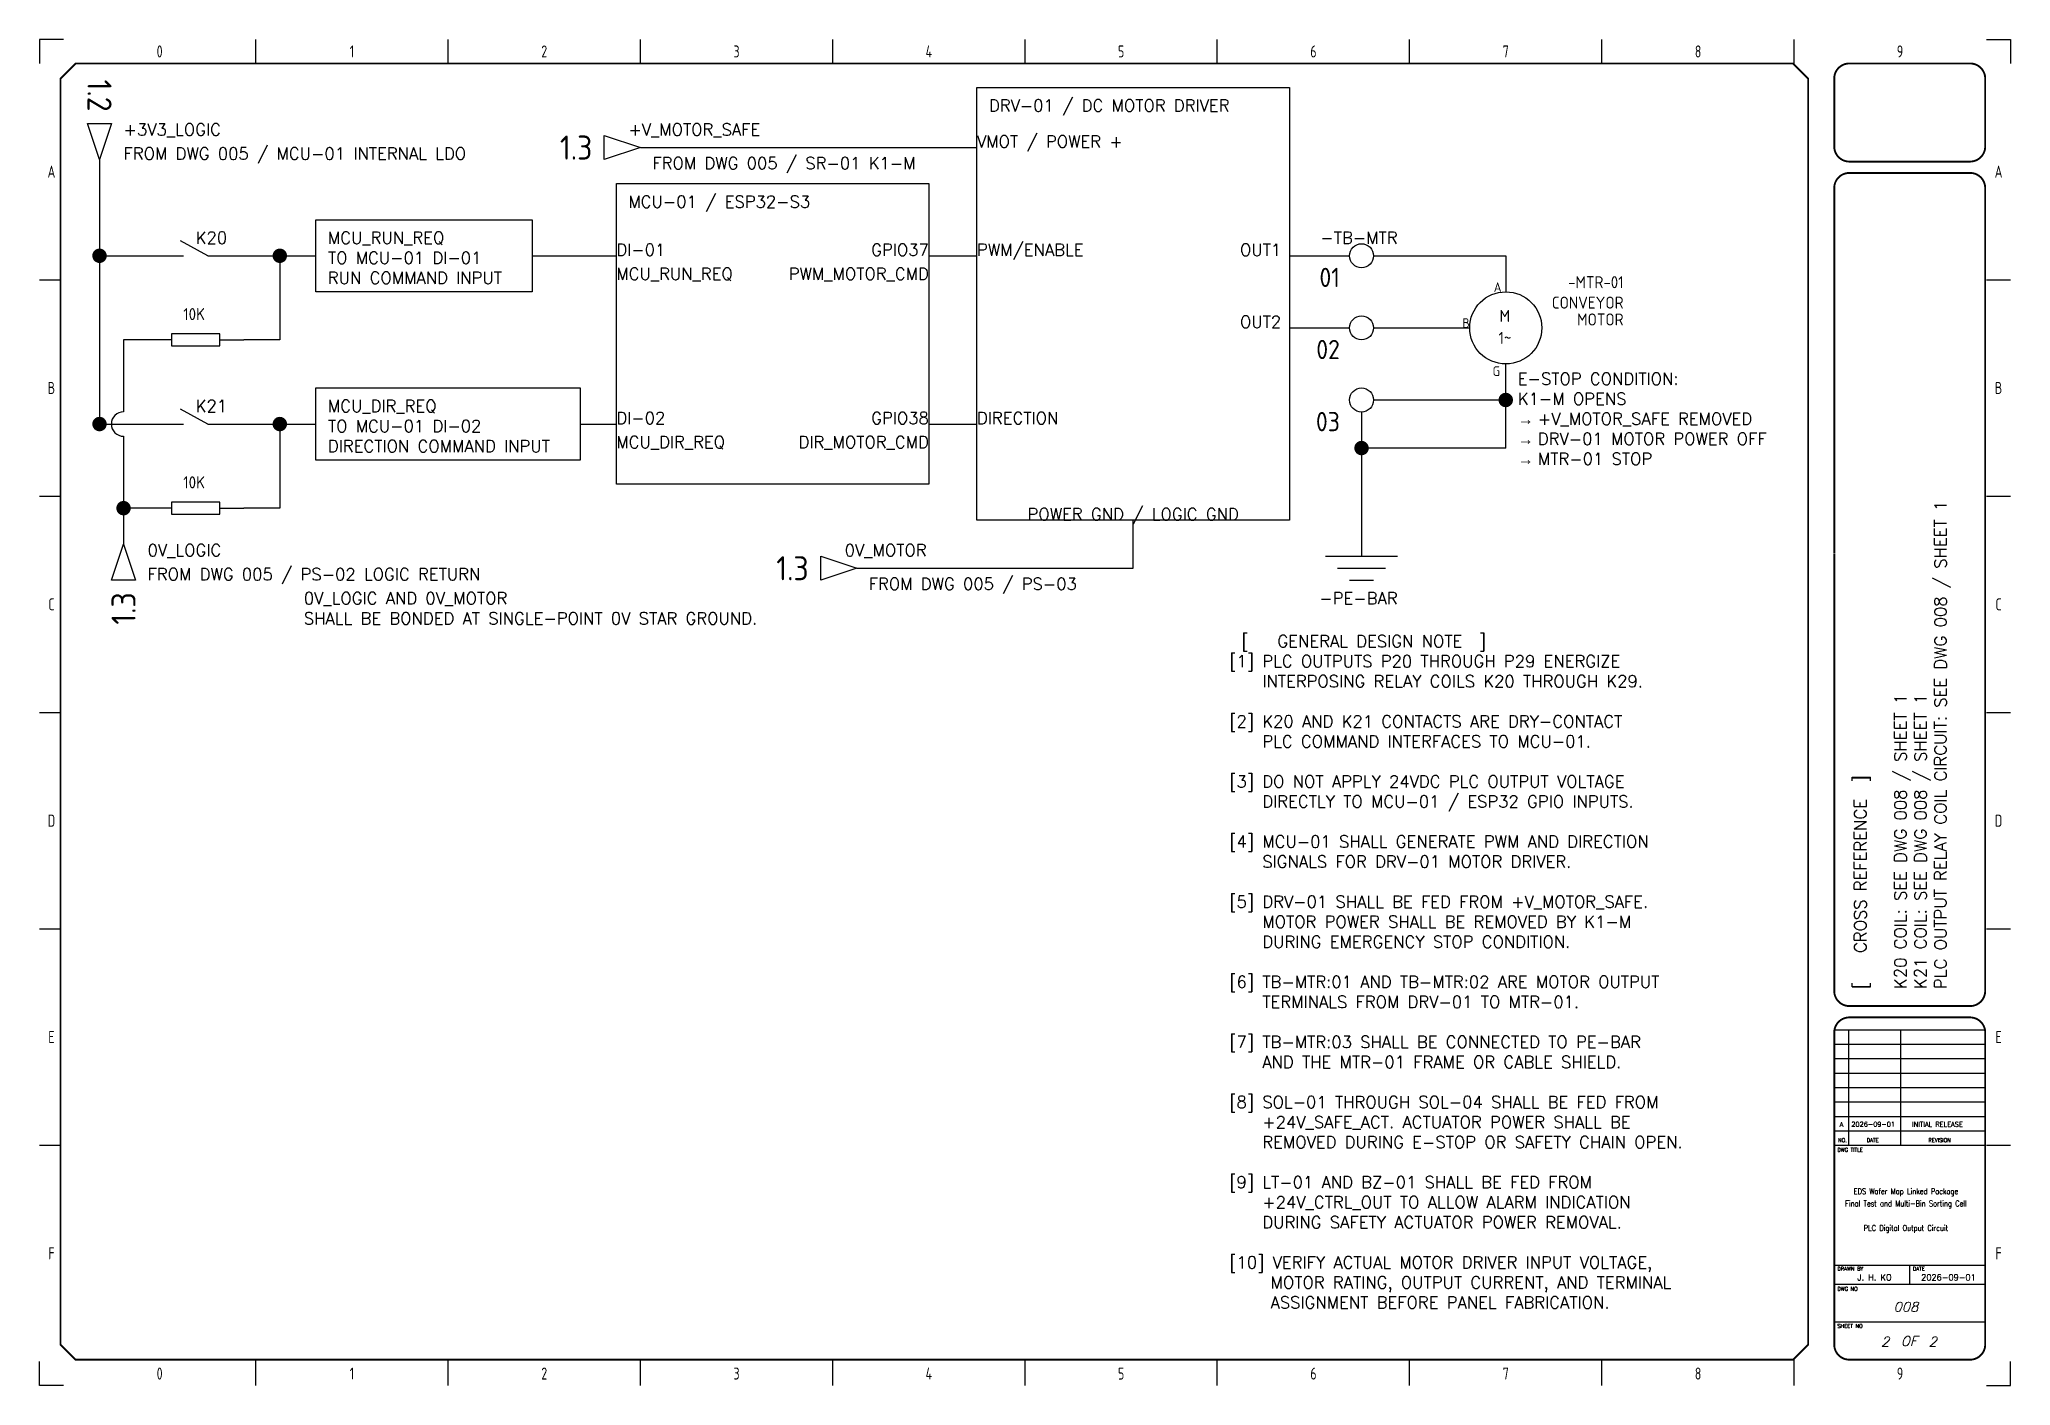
# Model space of a CAD drawing. Extents: x 5 to 415, y 5 to 285.
import ezdxf
from ezdxf.enums import TextEntityAlignment as Align

# ---------------------------------------------------------------- set-up
doc = ezdxf.new("R2010")
doc.units = 0
doc.header["$LTSCALE"] = 10
for name, color, linetype in [('DESC', 7, 'Continuous'), ('MISC', 4, 'Continuous'), ('POWER_0V', 8, 'Continuous'), ('POWER_3V3_LOGIC', 4, 'Continuous'), ('POWER_MOTOR', 2, 'Continuous'), ('SYMS', 7, 'Continuous'), ('TAGS', 4, 'Continuous'), ('TERMS', 3, 'Continuous'), ('TEXT_NOTE', 8, 'Continuous'), ('TEXT_TITLE', 7, 'Continuous'), ('TITLE', 7, 'Continuous'), ('Title blocks', 7, 'Continuous'), ('WIREREF_DEST', 52, 'Continuous'), ('XREF', 7, 'Continuous')]:
    doc.layers.add(name, color=color, linetype=linetype)
doc.styles.add('ISO8', font='ISO8.shx', dxfattribs={"width": 0.8})
doc.styles.add('ITALIC', font='ITALIC')
doc.styles.add('ROMANS', font='romans')
doc.styles.add('WD_IEC', font='ISOCP2.shx', dxfattribs={"width": 0.9, "height": 4})

# ---------------------------------------------------------------- blocks, each defined once
blk = doc.blocks.new('Title_blocks_A3')
at = {"layer": 'TITLE'}
for p, q in [((372.89, 276.86), (372.89, 259.33)), ((378.33, 79), (409.73, 79)), ((381.28, 79), (381.28, 55)), ((392.12, 79), (392.12, 55)), ((378.33, 76), (409.73, 76)), ((378.32, 73), (409.73, 73)), ((378.32, 70), (409.73, 70)), ((378.32, 67), (409.73, 67)), ((378.32, 64), (409.73, 64)), ((378.32, 61), (409.72, 61)), ((378.32, 58), (409.72, 58)), ((378.32, 55), (409.72, 55)), ((372.89, 13.53), (372.89, 37.81)), ((378.32, 30.02), (409.72, 30.02)), ((394.02, 26.1), (394.02, 30.02)), ((378.32, 26.1), (409.72, 26.1)), ((378.32, 18.24), (409.72, 18.24))]:
    blk.add_line(p, q, dxfattribs=at)
at = {"layer": 'TITLE', "const_width": 0.392}
blk.add_lwpolyline([(372.89, 13.53), (372.89, 276.86), (369.75, 280), (12.53, 280), (9.39, 276.86), (9.39, 13.53), (12.53, 10.39), (369.75, 10.39)], close=True, dxfattribs=at)
for points in [[(381.46, 280, 0.414214), (378.32, 276.86, 0.414214)], [(409.72, 276.86, 0.414214), (406.58, 280, 0.414214)], [(378.32, 262.73, 0.414214), (381.46, 259.59, 0.414214)], [(406.58, 259.59, 0.414214), (409.72, 262.73, 0.414214)], [(381.46, 257.23, 0.414214), (378.32, 254.09, 0.414214)], [(409.72, 254.09, 0.414214), (406.58, 257.23, 0.414214)], [(378.32, 87.08, 0.414214), (381.46, 83.94, 0.414214)], [(406.58, 83.94, 0.414214), (409.72, 87.08, 0.414214)], [(381.46, 81.58, 0.414214), (378.32, 78.44, 0.414214)], [(409.72, 78.44, 0.414214), (406.58, 81.58, 0.414214)], [(378.32, 13.53, 0.414214), (381.46, 10.39, 0.414214)], [(406.58, 10.39, 0.414214), (409.72, 13.53, 0.414214)]]:
    blk.add_lwpolyline(points, format="xyb", dxfattribs=at)
for points in [[(406.58, 280), (381.46, 280)], [(378.32, 276.86), (378.32, 262.73)], [(409.72, 276.86), (409.72, 262.73)], [(406.58, 259.59), (381.46, 259.59)], [(378.32, 254.09), (378.32, 178.08)], [(406.58, 257.23), (381.46, 257.23)], [(409.72, 254.09), (409.72, 178.08)], [(381.46, 83.94), (406.58, 83.94)], [(378.32, 78.44), (378.32, 13.53)], [(381.46, 81.58), (406.58, 81.58)], [(409.72, 78.44), (409.72, 13.53)], [(381.46, 10.39), (406.58, 10.39)]]:
    blk.add_lwpolyline(points, dxfattribs=at)
at = {"layer": 'TITLE', "color": 7, "const_width": 0.392}
for points in [[(378.32, 178.03), (378.32, 87.08)], [(409.72, 178.47), (409.72, 87.08)]]:
    blk.add_lwpolyline(points, dxfattribs=at)
at = {"layer": 'Title blocks', "color": 7}
for p, q in [((50, 280), (50, 285)), ((90, 280), (90, 285)), ((130, 280), (130, 285)), ((170, 280), (170, 285)), ((250, 280), (250, 285)), ((290, 280), (290, 285)), ((330, 280), (330, 285)), ((370, 280), (370, 285)), ((5, 235), (9.39, 235)), ((410, 235), (415, 235)), ((5, 190), (9.39, 190)), ((410, 190), (415, 190)), ((5, 100), (9.39, 100)), ((410, 100), (415, 100)), ((5, 55), (9.39, 55)), ((410, 55), (415, 55)), ((50, 5), (50, 10.39)), ((90, 5), (90, 10.39)), ((130, 5), (130, 10.39)), ((170, 5), (170, 10.39)), ((250, 5), (250, 10.39)), ((290, 5), (290, 10.39)), ((330, 5), (330, 10.39)), ((370, 5), (370, 10.64))]:
    blk.add_line(p, q, dxfattribs=at)
at = {"layer": 'Title blocks', "color": 2}
for p, q in [((210, 280), (210, 285)), ((5, 145), (9.39, 145)), ((410, 145), (415, 145)), ((210, 5), (210, 10.39))]:
    blk.add_line(p, q, dxfattribs=at)
at = {"layer": 'Title blocks'}
for points in [[(10, 285), (5, 285), (5, 280)], [(410, 285), (415, 285), (415, 280)], [(10, 5), (5, 5), (5, 10)], [(410, 5), (415, 5), (415, 10)]]:
    blk.add_lwpolyline(points, dxfattribs=at)
at = {"layer": 'TITLE', "color": 1, "style": 'ROMANS'}
for s, p in [('DWG TITLE', (378.97, 53.64)), ('DRAWN BY', (378.97, 28.91)), ('DATE', (394.67, 28.91)), ('DWG NO', (378.97, 24.72)), ('SHEET NO', (378.97, 17))]:
    blk.add_text(s, height=0.785, dxfattribs=at).set_placement(p)
at = {"layer": 'TITLE', "color": 1}
for s, height, style, p in [('NO.', 0.785, 'ROMANS', (380.02, 56.04)), ('DATE', 0.785, 'ROMANS', (386.32, 56.04)), ('REVISION', 0.785, 'ROMANS', (400.23, 56.04)), ('OF', 2, 'ITALIC', (393.89, 14.25))]:
    blk.add_text(s, height=height, dxfattribs=dict(at, style=style)).set_placement(p, align=Align.MIDDLE)
at = {"layer": 'TITLE', "color": 1, "style": 'ROMANS', "width": 0.8}
for tag, p in [('TITLE#1', (393.23, 44.81)), ('TITLE#2', (393.23, 42.27)), ('TITLE#3', (393.23, 39.73)), ('TITLE#4', (393.23, 37.18))]:
    blk.add_attdef(tag, text='', height=1.2, dxfattribs=at).set_placement(p, align=Align.CENTER)
at = {"layer": 'TITLE', "color": 1}
for tag, p, height, style in [('DRAWNBY', (383.14, 26.88), 1.25, 'ROMANS'), ('DATE', (396.4, 26.88), 1.25, 'ROMANS'), ('SHTS', (397.95, 13.15), 2, 'ITALIC')]:
    blk.add_attdef(tag, p, '', height=height, dxfattribs=dict(at, style=style))
at = {"layer": 'TITLE', "color": 1, "style": 'ITALIC'}
blk.add_attdef('DWG#', text='', height=2, dxfattribs=at).set_placement((393.23, 20.38), align=Align.CENTER)
blk.add_attdef('SH#', text='', height=2, dxfattribs=at).set_placement((389.77, 13.15), align=Align.RIGHT)
at = {"layer": 'TITLE', "color": 7, "flags": 9}
blk.add_attdef('WD_TB', (381.46, 10.39), '', height=1.57, dxfattribs=at)
at = {"layer": 'Title blocks', "style": 'ISO8', "width": 0.8}
for s, p in [('0', (30, 282.5)), ('1', (70, 282.5)), ('2', (110, 282.5)), ('3', (150, 282.5)), ('4', (190, 282.5)), ('5', (230, 282.5)), ('6', (270, 282.5)), ('7', (310, 282.5)), ('8', (350, 282.5)), ('9', (392, 282.5)), ('A', (7.5, 257.5)), ('A', (412.5, 257.5)), ('B', (7.5, 212.5)), ('B', (412.5, 212.5)), ('C', (7.5, 167.5)), ('C', (412.5, 167.5)), ('D', (7.5, 122.5)), ('D', (412.5, 122.5)), ('E', (7.5, 77.5)), ('E', (412.5, 77.5)), ('F', (7.5, 32.5)), ('F', (412.5, 32.5)), ('0', (30, 7.5)), ('1', (70, 7.5)), ('2', (110, 7.5)), ('3', (150, 7.5)), ('4', (190, 7.5)), ('5', (230, 7.5)), ('6', (270, 7.5)), ('7', (310, 7.5)), ('8', (350, 7.5)), ('9', (392, 7.5))]:
    blk.add_text(s, height=2.5, dxfattribs=at).set_placement(p, align=Align.MIDDLE)
blk = doc.blocks.new('HA1D3')
blk.add_lwpolyline([(0, 0), (-3.75, -1.25), (-3.75, 1.25)], close=True)
at = {"style": 'WD_IEC', "flags": 1}
blk.add_attdef('SIGCODE', text='', height=1, dxfattribs=at).set_placement((-2.5, 1.8), align=Align.RIGHT)
at = {"style": 'WD_IEC'}
for tag, p, height, flags in [('WIRENO', (1.25, 1), 2.5, 8), ('X1TERM01', (0, 0), 0.32, 1)]:
    blk.add_attdef(tag, p, '', height=height, dxfattribs=dict(at, flags=flags))
blk.add_attdef('XREF', text='', height=2.5, dxfattribs=at).set_placement((-5, 0), align=Align.MIDDLE_RIGHT)
blk.add_attdef('DESC1', text='', height=2.5, dxfattribs=at).set_placement((1.25, -1), align=Align.TOP_LEFT)
blk = doc.blocks.new('RELAY_CONTACT_NO')
for p, q in [((0, 0), (5, 0)), ((10, 0), (4.375, 3.125)), ((10, 0), (15, 0))]:
    blk.add_line(p, q)
at = {"style": 'ROMANS'}
for tag, p in [('TAG', (7.5, 2.5)), ('TERM01', (0, 0)), ('TERM02', (15, 0))]:
    blk.add_attdef(tag, p, '', height=2.5, dxfattribs=at)
blk = doc.blocks.new('WDDOT')
at = {"const_width": 0.75}
blk.add_lwpolyline([(-0.375, 0, 1), (0.375, 0, 1)], format="xyb", close=True, dxfattribs=at)
blk = doc.blocks.new('HRE1B')
for p, q in [((-5, 0), (-10, 0)), ((5, 0), (10, 0))]:
    blk.add_line(p, q)
blk.add_lwpolyline([(-5, -1.25), (5, -1.25), (5, 1.25), (-5, 1.25)], close=True)
at = {"style": 'WD_IEC'}
for tag, p in [('INST', (-7.5, 11.12)), ('LOC', (-7.5, 7.62)), ('TAG1', (-7.5, 4.12)), ('DESC1', (-7.5, -7.25)), ('DESC3', (-7.5, -14.25)), ('DESC2', (-7.5, -10.75))]:
    blk.add_attdef(tag, text='', height=2.5, dxfattribs=at).set_placement(p, align=Align.RIGHT)
for tag, p, height, flags in [('MFG', (7.42, 12.12), 1.5, 9), ('CAT', (7.42, 9.62), 1.5, 9), ('X4TERM01', (-10, 0), 0.32, 1), ('TERM01', (-10, 1), 2, 8), ('X1TERM02', (10, 0), 0.32, 1), ('ASSYCODE', (6, -2.75), 1, 1), ('FAMILY', (6, -4.25), 1, 1), ('CATDESC', (6, -5.75), 1, 1)]:
    blk.add_attdef(tag, p, '', height=height, dxfattribs=dict(at, flags=flags))
blk.add_attdef('RATING1', (-2.58, 4.12), '', height=2.5, dxfattribs=at)
at = {"style": 'WD_IEC', "flags": 8}
blk.add_attdef('TERM02', text='', height=2, dxfattribs=at).set_placement((10, 1), align=Align.RIGHT)
blk = doc.blocks.new('MCU-01')
blk.add_lwpolyline([(-32.5, 32.5), (32.5, 32.5), (32.5, -30), (-32.5, -30)], close=True)
at = {"style": 'ROMANS'}
for tag, p in [('TAG', (-30, 27.5)), ('TERM01', (-32.5, 17.5)), ('DESC1', (-32.5, 12.5)), ('TERM02', (-32.5, -17.5)), ('DESC2', (-32.5, -22.5))]:
    blk.add_attdef(tag, p, '', height=2.5, dxfattribs=at)
for tag, p in [('TERM03', (32.5, 17.5)), ('DESC3', (32.5, 12.5)), ('TERM04', (32.5, -17.5)), ('DESC4', (32.5, -22.5))]:
    blk.add_attdef(tag, text='', height=2.5, dxfattribs=at).set_placement(p, align=Align.RIGHT)
blk = doc.blocks.new('DRV-01')
blk.add_lwpolyline([(-32.5, 42.5), (32.5, 42.5), (32.5, -47.5), (-32.5, -47.5)], close=True)
at = {"style": 'ROMANS'}
for tag, p in [('TAG', (-30, 37.5)), ('TERM01', (-32.5, 30)), ('TERM02', (-32.5, 7.5)), ('TERM02', (-32.5, -27.5))]:
    blk.add_attdef(tag, p, '', height=2.5, dxfattribs=at)
for tag, p in [('TERM05', (32.5, 7.5)), ('TERM06', (32.5, -7.5))]:
    blk.add_attdef(tag, text='', height=2.5, dxfattribs=at).set_placement(p, align=Align.RIGHT)
blk.add_attdef('TERM04', text='', height=2.5, dxfattribs=at).set_placement((0, -47.5), align=Align.CENTER)
blk = doc.blocks.new('HT0002')
blk.add_circle((0, 0), 1.25)
at = {"style": 'WD_IEC', "flags": 1}
for tag, p, height in [('ASSYCODE', (2.75, 10.75), 1), ('CATDESC', (2.75, 9.25), 1), ('MFG', (2.75, 7.25), 1.5), ('CAT', (2.75, 4.75), 1.5), ('X2PIN01', (0, 2.25), 0.25), ('X2TERMDESC01', (0, 1.75), 0.4), ('X4PIN01', (-1.25, 1), 0.25), ('X4TERM01', (-1.25, 0), 0.25), ('X4TERMDESC01', (-1.25, 0.5), 0.4), ('STRIPSEQ', (0, 0), 0.025), ('X2TERM01', (0, 1.25), 0.25), ('X8PIN01', (0, -0.25), 0.25), ('X1PIN01', (1.25, 1), 0.25), ('X1TERM01', (1.25, 0), 0.25), ('X1TERMDESC01', (1.25, 0.5), 0.4), ('LINKTERM', (0, -0.04), 0.025), ('X8TERM01', (0, -1.25), 0.25), ('X8TERMDESC01', (0, -0.75), 0.4)]:
    blk.add_attdef(tag, p, '', height=height, dxfattribs=at)
at = {"style": 'WD_IEC'}
for tag, p in [('INST', (-2.25, 6.5)), ('LOC', (-2.25, 3.5)), ('DESC1', (-2.25, -6.25)), ('DESC2', (-2.25, -9.25)), ('DESC3', (-2.25, -12.25))]:
    blk.add_attdef(tag, text='', height=2.5, dxfattribs=at).set_placement(p, align=Align.RIGHT)
at = {"style": 'WD_IEC', "flags": 8}
for tag, height, p in [('TAGSTRIP', 2.5, (-2.25, 0.5)), ('TERM01', 2, (-2.25, -3.25))]:
    blk.add_attdef(tag, text='', height=height, dxfattribs=at).set_placement(p, align=Align.RIGHT)
blk = doc.blocks.new('VGND2')
for p, q in [((0, 0), (0, -5)), ((-3.75, -5), (3.75, -5)), ((-2.5, -6.25), (2.5, -6.25)), ((-1.25, -7.5), (1.25, -7.5))]:
    blk.add_line(p, q)
at = {"style": 'WD_IEC'}
for tag, p in [('INST', (-5.25, 2.75)), ('LOC', (-5.25, -0.75)), ('TAG1', (-5.25, -4.25))]:
    blk.add_attdef(tag, text='', height=2.5, dxfattribs=at).set_placement(p, align=Align.RIGHT)
at = {"style": 'WD_IEC', "flags": 1}
blk.add_attdef('X2TERM01', (0, 0), '', height=0.32, dxfattribs=at)
blk = doc.blocks.new('VMO12')
blk.add_circle((0, 0), 7.5)
at = {"style": 'WD_IEC'}
for tag, p in [('INST', (24.5, 15.25)), ('LOC', (24.5, 11.75)), ('TAG1', (24.5, 8.25)), ('DESC1', (24.5, 4)), ('DESC2', (24.5, 0.5)), ('RATING1', (24.5, -6.5)), ('DESC3', (24.5, -3)), ('RATING2', (24.5, -10)), ('RATING3', (24.5, -13.5))]:
    blk.add_attdef(tag, text='', height=2.5, dxfattribs=at).set_placement(p, align=Align.RIGHT)
blk.add_attdef('TERM01', (-1, 7.48), '', height=2, rotation=90, dxfattribs=at)
at = {"style": 'WD_IEC', "flags": 1}
for tag, p, height in [('MFG', (2.75, 11.5), 1.5), ('CAT', (2.75, 9), 1.5), ('X2TERM01', (0, 7.5), 0.32), ('X4LINK', (-7.5, 0), 0.32), ('X4TERM02', (-7.5, 0), 0.32), ('X1LINK', (7.5, 0), 0.32), ('X8TERM03', (0, -7.5), 0.32), ('ASSYCODE', (1, -9), 1), ('FAMILY', (1, -10.5), 1), ('CATDESC', (1, -12), 1)]:
    blk.add_attdef(tag, p, '', height=height, dxfattribs=at)
at = {"style": 'WD_IEC'}
for tag, p in [('M', (-0.2, 1.24)), ('1~', (-0.17, -3.35))]:
    blk.add_attdef(tag, text='', height=2.5, dxfattribs=at).set_placement(p, align=Align.CENTER)
blk.add_attdef('TERM02', text='', height=2, rotation=90, dxfattribs=at).set_placement((-7.5, 0), align=Align.RIGHT)
at = {"linetype": 'Continuous', "style": 'WD_IEC'}
blk.add_attdef('TERM03', text='', height=2, dxfattribs=at).set_placement((0, -10), align=Align.RIGHT)
at = {"lineweight": 15, "style": 'WD_IEC'}
blk.add_attdef('XREF', text='', height=2.5, dxfattribs=at).set_placement((24.5, -17), align=Align.RIGHT)

msp = doc.modelspace()

# ---------------------------------------------------------------- linework, layer by layer
at = {"layer": 'POWER_0V'}
for p, q in [((27.5, 222.5), (22.5, 222.5)), ((22.5, 222.5), (22.5, 207.54)), ((310, 200), (310, 217.5)), ((282.5, 210), (310, 210)), ((280, 207.5), (280, 187.5)), ((22.5, 202.46), (22.5, 187.5)), ((310, 200), (280, 200)), ((27.5, 187.5), (22.5, 187.5)), ((22.5, 187.5), (22.5, 180)), ((232.5, 175), (232.5, 185)), ((175, 175), (232.5, 175))]:
    msp.add_line(p, q, dxfattribs=at)
msp.add_arc((22.5, 205), 2.54, 90, 270, dxfattribs=at)
at = {"layer": 'POWER_3V3_LOGIC'}
for p, q in [((17.5, 260), (17.5, 205)), ((17.5, 240), (30, 240)), ((45, 240), (62.5, 240)), ((55, 240), (55, 222.5)), ((107.5, 240), (125, 240)), ((190, 240), (200, 240)), ((55, 222.5), (47.5, 222.5)), ((17.5, 205), (30, 205)), ((45, 205), (62.5, 205)), ((55, 205), (55, 187.5)), ((117.5, 205), (125, 205)), ((190, 205), (200, 205)), ((55, 187.5), (47.5, 187.5))]:
    msp.add_line(p, q, dxfattribs=at)
at = {"layer": 'POWER_MOTOR'}
for p, q in [((130, 262.5), (200, 262.5)), ((265, 240), (277.5, 240)), ((282.5, 240), (310, 240)), ((310, 240), (310, 232.5)), ((265, 225), (277.5, 225)), ((282.5, 225), (302.5, 225))]:
    msp.add_line(p, q, dxfattribs=at)
at = {"layer": 'SYMS'}
for points in [[(62.5, 247.5), (107.5, 247.5), (107.5, 232.5), (62.5, 232.5)], [(62.5, 212.5), (117.5, 212.5), (117.5, 197.5), (62.5, 197.5)]]:
    msp.add_lwpolyline(points, close=True, dxfattribs=at)

# ---------------------------------------------------------------- block references
ref = msp.add_blockref('DRV-01', (232.5, 232.5))
ref.add_attrib('TERM06', 'OUT2 ', dxfattribs={"height": 2.5, "style": 'ROMANS'}).set_placement((265, 225), align=Align.RIGHT)
ref.add_attrib('TERM05', 'OUT1 ', dxfattribs={"height": 2.5, "style": 'ROMANS'}).set_placement((265, 240), align=Align.RIGHT)
ref.add_attrib('TERM04', 'POWER GND / LOGIC GND', dxfattribs={"height": 2.5, "style": 'ROMANS'}).set_placement((232.5, 185), align=Align.CENTER)
ref.add_attrib('TERM02', 'DIRECTION', (200, 205), dxfattribs={"height": 2.5, "style": 'ROMANS'})
ref.add_attrib('TERM02', 'PWM/ENABLE', (200, 240), dxfattribs={"height": 2.5, "style": 'ROMANS'})
ref.add_attrib('TERM01', 'VMOT / POWER +', (200, 262.5), dxfattribs={"height": 2.5, "style": 'ROMANS'})
ref.add_attrib('TAG', 'DRV-01 / DC MOTOR DRIVER', (202.5, 270), dxfattribs={"height": 2.5, "style": 'ROMANS'})
for name, p, values in [('MCU-01', (157.5, 222.5), {'DESC4': 'DIR_MOTOR_CMD', 'DESC3': 'PWM_MOTOR_CMD', 'DESC2': 'MCU_DIR_REQ', 'DESC1': 'MCU_RUN_REQ', 'TERM04': 'GPIO38', 'TERM03': 'GPIO37', 'TERM02': 'DI-02', 'TERM01': 'DI-01', 'TAG': 'MCU-01 / ESP32-S3'}), ('RELAY_CONTACT_NO', (30, 240), {'TAG': 'K20'}), ('RELAY_CONTACT_NO', (30, 205), {'TAG': 'K21'})]:
    msp.add_blockref(name, p).add_auto_attribs(values)
msp.add_blockref('Title_blocks_A3', (0, 0), dxfattribs=at).add_auto_attribs({'TITLE#1': 'EDS Wafer Map Linked Package', 'DATE': '2026-09-01', 'DRAWNBY': 'J. H. KO', 'SH#': '2', 'TITLE#2': 'Final Test and Multi-Bin Sorting Cell', 'TITLE#4': 'PLC Digital Output Circuit', 'DWG#': '008', 'SHTS': '2'})
ref = msp.add_blockref('HA1D3', (17.5, 260), dxfattribs=dict(at, xscale=2, yscale=2, zscale=2, rotation=270))
ref.add_attrib('WIRENO', '+3V3_LOGIC', dxfattribs={"layer": 'WIREREF_DEST', "height": 2.5, "style": 'ROMANS', "flags": 8}).set_placement((22.5, 267.5), align=Align.TOP_LEFT)
ref.add_attrib('DESC1', 'FROM DWG 005 / MCU-01 INTERNAL LDO', dxfattribs={"layer": 'DESC', "height": 2.5, "style": 'ROMANS'}).set_placement((22.5, 262.5), align=Align.TOP_LEFT)
ref.add_attrib('XREF', '1.2', dxfattribs={"layer": 'XREF', "height": 5, "rotation": 270, "style": 'WD_IEC'}).set_placement((17.5, 270), align=Align.MIDDLE_RIGHT)
ref = msp.add_blockref('HA1D3', (130, 262.5), dxfattribs=dict(at, xscale=2, yscale=2, zscale=2))
ref.add_attrib('WIRENO', '+V_MOTOR_SAFE', dxfattribs={"layer": 'WIREREF_DEST', "height": 2.5, "style": 'ROMANS', "flags": 8}).set_placement((127.5, 267.5), align=Align.TOP_LEFT)
ref.add_attrib('DESC1', 'FROM DWG 005 / SR-01 K1-M', dxfattribs={"layer": 'DESC', "height": 2.5, "style": 'ROMANS'}).set_placement((132.5, 260.5), align=Align.TOP_LEFT)
ref.add_attrib('XREF', '1.3', dxfattribs={"layer": 'XREF', "height": 5, "style": 'WD_IEC'}).set_placement((120, 262.5), align=Align.MIDDLE_RIGHT)
ref = msp.add_blockref('HT0002', (280, 240), dxfattribs=dict(at, xscale=2, yscale=2, zscale=2))
ref.add_attrib('TERM01', '01', dxfattribs={"layer": 'TERMS', "height": 4, "style": 'WD_IEC', "flags": 8}).set_placement((275.5, 233.5), align=Align.RIGHT)
ref.add_attrib('TAGSTRIP', '-TB-MTR', dxfattribs={"layer": 'TAGS', "height": 2.5, "style": 'ROMANS', "flags": 8}).set_placement((287.5, 245), align=Align.TOP_RIGHT)
at = {"layer": 'SYMS', "xscale": 2, "yscale": 2, "zscale": 2}
for p in [(17.5, 240), (55, 240), (310, 210), (17.5, 205), (55, 205), (280, 200), (22.5, 187.5)]:
    msp.add_blockref('WDDOT', p, dxfattribs=at)
at = {"layer": 'SYMS'}
ref = msp.add_blockref('VMO12', (310, 225), dxfattribs=at)
ref.add_attrib('M', 'M', dxfattribs={"layer": '0', "height": 2.5, "style": 'WD_IEC'}).set_placement((309.8, 226.24), align=Align.CENTER)
ref.add_attrib('1~', '1~', dxfattribs={"layer": '0', "height": 2.5, "style": 'WD_IEC'}).set_placement((309.83, 221.65), align=Align.CENTER)
ref.add_attrib('DESC2', 'MOTOR', dxfattribs={"layer": '0', "height": 2.5, "style": 'WD_IEC'}).set_placement((334.5, 225.5), align=Align.RIGHT)
ref.add_attrib('DESC1', 'CONVEYOR', dxfattribs={"layer": '0', "height": 2.5, "style": 'WD_IEC'}).set_placement((334.5, 229), align=Align.RIGHT)
ref.add_attrib('TERM03', 'G', dxfattribs={"layer": '0', "linetype": 'Continuous', "height": 2, "style": 'WD_IEC'}).set_placement((308.8, 215), align=Align.RIGHT)
ref.add_attrib('TERM02', 'B', dxfattribs={"layer": '0', "height": 2, "style": 'WD_IEC'}).set_placement((302.5, 225), align=Align.RIGHT)
ref.add_attrib('TERM01', 'A', (307.5, 232.48), dxfattribs={"layer": '0', "height": 2, "style": 'WD_IEC'})
ref.add_attrib('TAG1', '-MTR-01', dxfattribs={"layer": '0', "height": 2.5, "style": 'WD_IEC'}).set_placement((334.5, 233.25), align=Align.RIGHT)
ref = msp.add_blockref('HRE1B', (37.5, 222.5), dxfattribs=at)
ref.add_attrib('RATING1', '10K', (34.92, 226.62), dxfattribs={"layer": 'MISC', "height": 2.5, "style": 'WD_IEC'})
ref = msp.add_blockref('HT0002', (280, 225), dxfattribs=dict(at, xscale=2, yscale=2, zscale=2))
ref.add_attrib('TERM01', '02', dxfattribs={"layer": 'TERMS', "height": 4, "style": 'WD_IEC', "flags": 8}).set_placement((275.5, 218.5), align=Align.RIGHT)
ref = msp.add_blockref('HT0002', (280, 210), dxfattribs=dict(at, xscale=2, yscale=2, zscale=2))
ref.add_attrib('TERM01', '03', dxfattribs={"layer": 'TERMS', "height": 4, "style": 'WD_IEC', "flags": 8}).set_placement((275.5, 203.5), align=Align.RIGHT)
ref = msp.add_blockref('HRE1B', (37.5, 187.5), dxfattribs=at)
ref.add_attrib('RATING1', '10K', (34.92, 191.62), dxfattribs={"layer": 'MISC', "height": 2.5, "style": 'WD_IEC'})
ref = msp.add_blockref('VGND2', (280, 187.5), dxfattribs=dict(at, xscale=2, yscale=2, zscale=2))
ref.add_attrib('TAG1', '-PE-BAR', dxfattribs={"layer": 'TAGS', "height": 2.5, "style": 'ROMANS'}).set_placement((287.5, 170), align=Align.TOP_RIGHT)
ref = msp.add_blockref('HA1D3', (22.5, 180), dxfattribs=dict(at, xscale=2, yscale=2, zscale=2, rotation=90))
ref.add_attrib('WIRENO', '0V_LOGIC', dxfattribs={"layer": 'WIREREF_DEST', "height": 2.5, "style": 'ROMANS', "flags": 8}).set_placement((27.5, 180), align=Align.TOP_LEFT)
ref.add_attrib('DESC1', 'FROM DWG 005 / PS-02 LOGIC RETURN', dxfattribs={"layer": 'DESC', "height": 2.5, "style": 'ROMANS'}).set_placement((27.5, 175), align=Align.TOP_LEFT)
ref.add_attrib('XREF', '1.3', dxfattribs={"layer": 'XREF', "height": 5, "rotation": 90, "style": 'WD_IEC'}).set_placement((22.5, 170), align=Align.MIDDLE_RIGHT)
ref = msp.add_blockref('HA1D3', (175, 175), dxfattribs=dict(at, xscale=2, yscale=2, zscale=2))
ref.add_attrib('WIRENO', '0V_MOTOR', dxfattribs={"layer": 'WIREREF_DEST', "height": 2.5, "style": 'ROMANS', "flags": 8}).set_placement((172.5, 180), align=Align.TOP_LEFT)
ref.add_attrib('DESC1', 'FROM DWG 005 / PS-03', dxfattribs={"layer": 'DESC', "height": 2.5, "style": 'ROMANS'}).set_placement((177.5, 173), align=Align.TOP_LEFT)
ref.add_attrib('XREF', '1.3', dxfattribs={"layer": 'XREF', "height": 5, "style": 'WD_IEC'}).set_placement((165, 175), align=Align.MIDDLE_RIGHT)

# ---------------------------------------------------------------- texts
at = {"layer": 'TEXT_NOTE', "char_height": 2.5, "attachment_point": 1, "style": 'ROMANS'}
for s, insert, width in [('E-STOP CONDITION:^JK1-M OPENS^J{\\fGulim|b0|i0|c129|p50;→ }+V_MOTOR_SAFE REMOVED^J{\\fGulim|b0|i0|c129|p50;→ }DRV-01 MOTOR POWER OFF^J{\\fGulim|b0|i0|c129|p50;→ }MTR-01 STOP', (312.5, 215.67), 59.9847), ('0V_LOGIC AND 0V_MOTOR^JSHALL BE BONDED AT SINGLE-POINT 0V STAR GROUND.', (60, 170), 113.5)]:
    msp.add_mtext(s, dxfattribs=dict(at, insert=insert, width=width))
at = {"layer": 'TEXT_TITLE', "attachment_point": 1}
for s, width, heights, insert, char_height in [('{\\Fromans|c129;MCU_RUN_REQ\\PTO MCU-01 DI-01\\PRUN COMMAND INPUT}', 43.07, [13.16], (65, 245), 2.5), ('{\\Fromans|c129;MCU_DIR_REQ\\PTO MCU-01 DI-02\\PDIRECTION COMMAND INPUT}', 56.5778, [12.85], (65, 210), 2.5), ('{\\Fromans|c0;A}', 0.7655, [0], (379.46, 59.8), 1), ('{\\Fromans|c129;2026-09-01}', 0.7655, [0], (381.88, 59.86), 1), ('{\\Fromans|c129;INITIAL RELEASE}', 12.6659, [1.71], (394.53, 59.84), 1)]:
    msp.add_mtext_dynamic_manual_height_columns(s, width=width, gutter_width=12.5, heights=heights, dxfattribs=dict(at, insert=insert, char_height=char_height))
at = {"layer": 'TEXT_TITLE', "insert": (382.5, 85), "char_height": 2.5, "width": 135.9762, "attachment_point": 1, "rotation": 90, "style": 'ROMANS'}
msp.add_mtext('\\pxi-3,l4,a0.52,t4;[^ICROSS REFERENCE  ]\\P^JK20 COIL: SEE DWG 008 / SHEET 1^JK21 COIL: SEE DWG 008 / SHEET 1^JPLC OUTPUT RELAY COIL CIRCUIT: SEE DWG 008 / SHEET 1', dxfattribs=at)
at = {"layer": 'TEXT_TITLE', "insert": (252.5, 161.07), "char_height": 2.5, "width": 115.75, "attachment_point": 1, "style": 'ROMANS'}
msp.add_mtext('\\pxi-3,l4,t4;[^IGENERAL DESIGN NOTE  ]\\P\\pi0,l0,tz;[1] PLC OUTPUTS P20 THROUGH P29 ENERGIZE^J    INTERPOSING RELAY COILS K20 THROUGH K29.^J^J[2] K20 AND K21 CONTACTS ARE DRY-CONTACT^J    PLC COMMAND INTERFACES TO MCU-01.^J^J[3] DO NOT APPLY 24VDC PLC OUTPUT VOLTAGE^J    DIRECTLY TO MCU-01 / ESP32 GPIO INPUTS.^J^J[4] MCU-01 SHALL GENERATE PWM AND DIRECTION^J    SIGNALS FOR DRV-01 MOTOR DRIVER.^J^J[5] DRV-01 SHALL BE FED FROM +V_MOTOR_SAFE.^J    MOTOR POWER SHALL BE REMOVED BY K1-M^J    DURING EMERGENCY STOP CONDITION.^J^J[6] TB-MTR:01 AND TB-MTR:02 ARE MOTOR OUTPUT^J    TERMINALS FROM DRV-01 TO MTR-01.^J^J[7] TB-MTR:03 SHALL BE CONNECTED TO PE-BAR^J    AND THE MTR-01 FRAME OR CABLE SHIELD.^J^J[8] SOL-01 THROUGH SOL-04 SHALL BE FED FROM^J    +24V_SAFE_ACT. ACTUATOR POWER SHALL BE^J    REMOVED DURING E-STOP OR SAFETY CHAIN OPEN.^J^J[9] LT-01 AND BZ-01 SHALL BE FED FROM^J    +24V_CTRL_OUT TO ALLOW ALARM INDICATION^J    DURING SAFETY ACTUATOR POWER REMOVAL.^J^J[10] VERIFY ACTUAL MOTOR DRIVER INPUT VOLTAGE,^J     MOTOR RATING, OUTPUT CURRENT, AND TERMINAL^J     ASSIGNMENT BEFORE PANEL FABRICATION.', dxfattribs=at)

doc.saveas('drawing.dxf')
